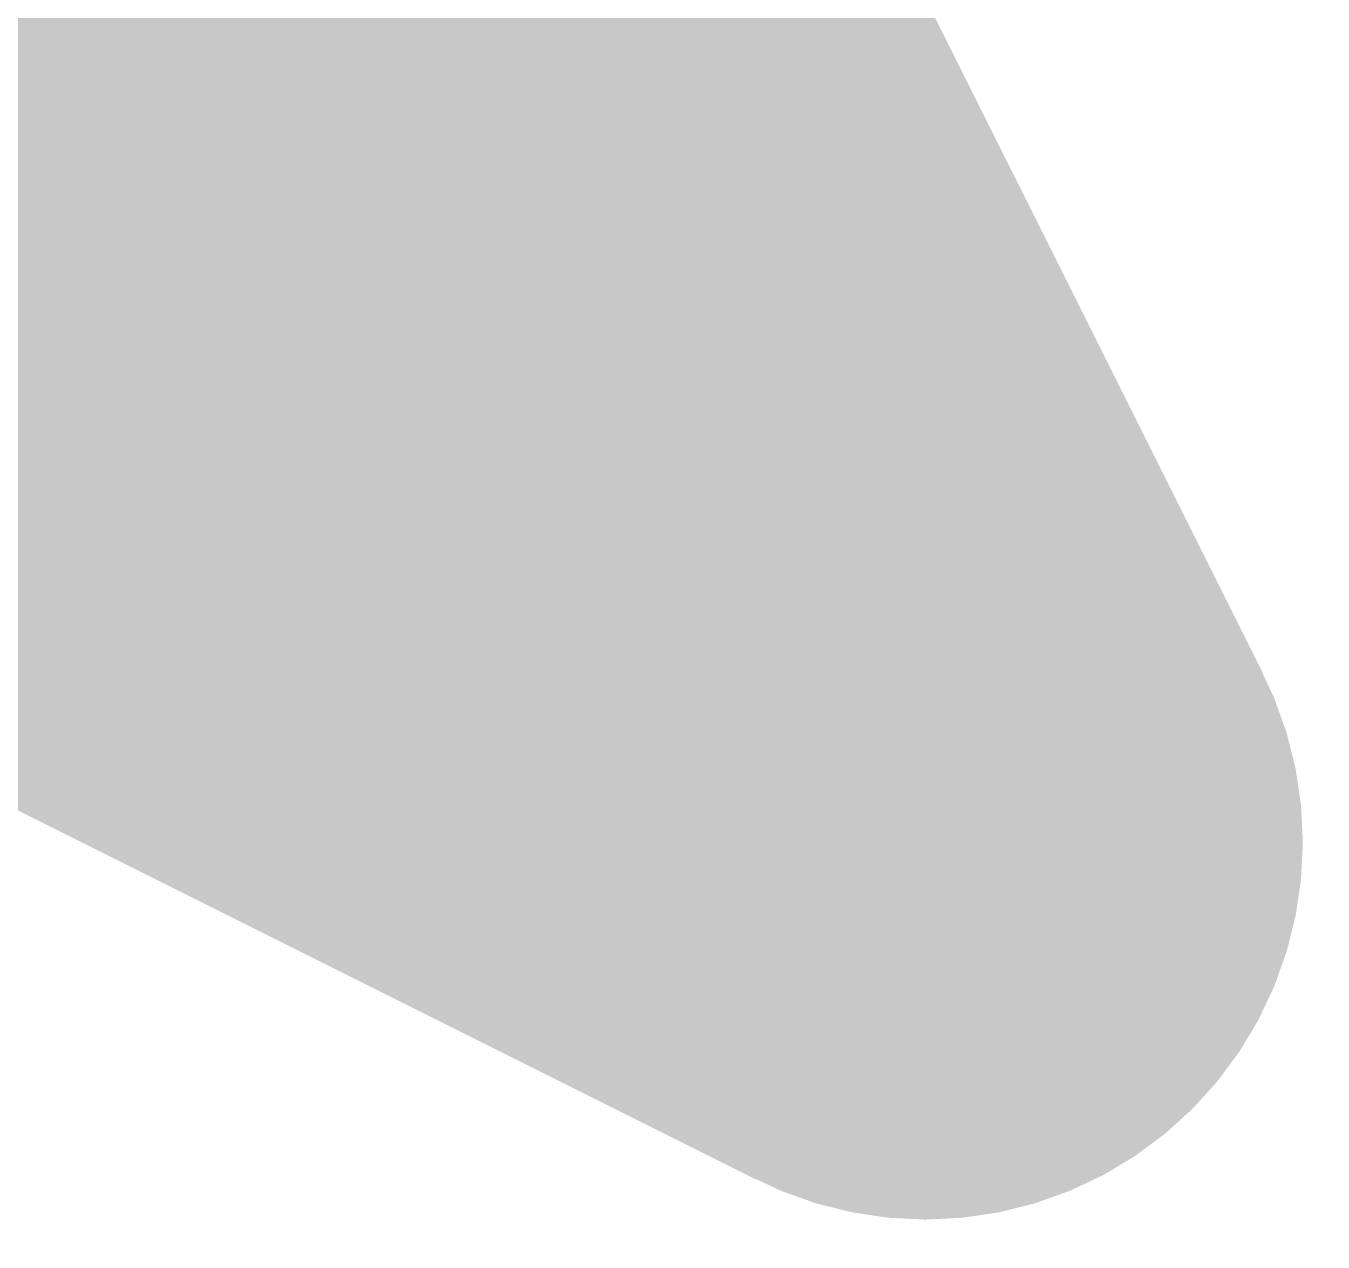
# Model space of a CAD drawing. Header units: inches. Extents: x -2 to 289, y -4 to 187.
# Drawn here: x 62.8299 to 62.9172, y 30.8641 to 30.946 of the extents above; entities that cross this region are included whole.
import ezdxf

# ---------------------------------------------------------------- set-up
doc = ezdxf.new("R2010")
doc.units = ezdxf.units.IN
for name, color, linetype in [('Bottom Layer', 5, 'Continuous'), ('Drill Drawing', 1, 'Continuous'), ('Layer 1', 16, 'Continuous'), ('Layer 2', 76, 'Continuous'), ('Top Layer', 1, 'Continuous')]:
    doc.layers.add(name, color=color, linetype=linetype)

msp = doc.modelspace()

# ---------------------------------------------------------------- hatches: boundary and pattern name
at = {"layer": 'Bottom Layer'}
h = msp.add_hatch(color=5, dxfattribs=at)
edge = h.paths.add_edge_path()
edge.add_arc((62.6364, 31.145051), 0.299999, 0, 360)
at = {"layer": 'Layer 1'}
h = msp.add_hatch(color=16, dxfattribs=at)
edge = h.paths.add_edge_path()
edge.add_arc((62.6364, 31.145051), 0.299999, 0, 360)
at = {"layer": 'Layer 2'}
h = msp.add_hatch(color=76, dxfattribs=at)
edge = h.paths.add_edge_path()
edge.add_arc((62.6364, 31.145051), 0.299999, 0, 360)
at = {"layer": 'Top Layer'}
h = msp.add_hatch(color=1, dxfattribs=at)
edge = h.paths.add_edge_path()
edge.add_arc((62.6364, 31.145051), 0.299999, 0, 360)

# ---------------------------------------------------------------- linework, layer by layer
at = {"layer": 'Bottom Layer', "const_width": 0.381}
msp.add_lwpolyline([(63.8302, 31.145051, -0.414214), (63.055073, 30.369924)], format="xyb", dxfattribs=at)
at = {"layer": 'Drill Drawing', "const_width": 0.0508}
for points in [[(62.7634, 31.145051), (62.8904, 30.891051)], [(62.6364, 31.018051), (62.8904, 30.891051)]]:
    msp.add_lwpolyline(points, dxfattribs=at)
at = {"layer": 'Drill Drawing', "const_width": 0.0254}
msp.add_lwpolyline([(62.8777, 30.891051, 1), (62.9031, 30.891051, 1)], format="xyb", close=True, dxfattribs=at)
msp.add_lwpolyline([(62.8777, 30.891051, 1), (62.9031, 30.891051, 1)], format="xyb", close=True, dxfattribs=at)

doc.saveas('drawing.dxf')
